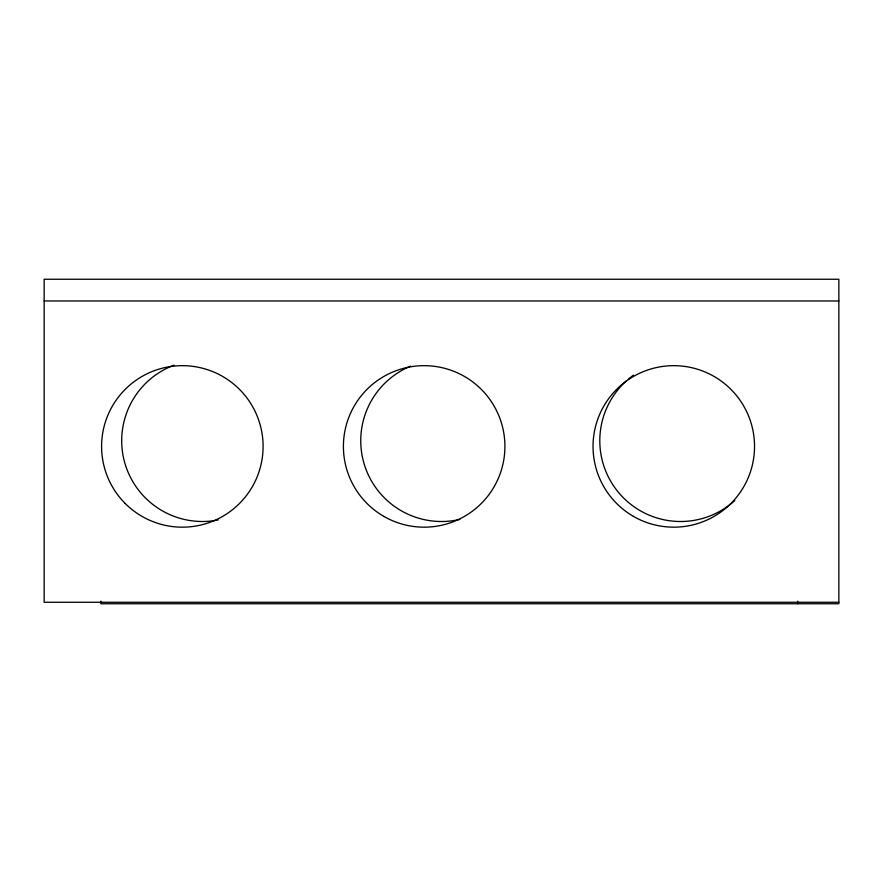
<?xml version="1.0" encoding="UTF-8"?>
<svg xmlns="http://www.w3.org/2000/svg" width="883" height="883" viewBox="0 0 883 883"><rect width="100%" height="100%" fill="white"/><g stroke="black" fill="none" stroke-linecap="round" stroke-linejoin="round"><path stroke-width="1.32" d="M44.15 300.971L838.85 300.971M838.85 602.261L44.15 602.261L44.15 279.249L838.85 279.249L838.85 603.751L100.839 603.751L100.839 601.168M797.669 601.168L797.669 603.751M459.855 519.392A80.75 80.75 0 0 1 364.624 465.462A80.75 80.75 0 0 1 410.595 366.147M218.222 519.944A80.75 80.75 0 0 1 124.801 462.935A80.75 80.75 0 0 1 174.017 365.176M734.799 500.573A80.75 80.75 0 0 1 620.738 494.999A80.75 80.75 0 0 1 626.301 380.937M628.288 379.193A80.75 80.75 0 0 1 633.53 375.109M633.409 516.356A80.75 80.75 0 0 0 754.535 446.423A80.75 80.75 0 0 0 633.409 376.489A80.75 80.75 0 0 0 633.409 516.356M125.243 503.52A80.75 80.75 0 0 0 260.342 467.328A80.75 80.75 0 0 0 161.446 368.421A80.75 80.75 0 0 0 125.243 503.52M383.785 516.356A80.75 80.75 0 0 0 504.91 446.423A80.75 80.75 0 0 0 383.785 376.489A80.75 80.75 0 0 0 383.785 516.356"/></g></svg>
